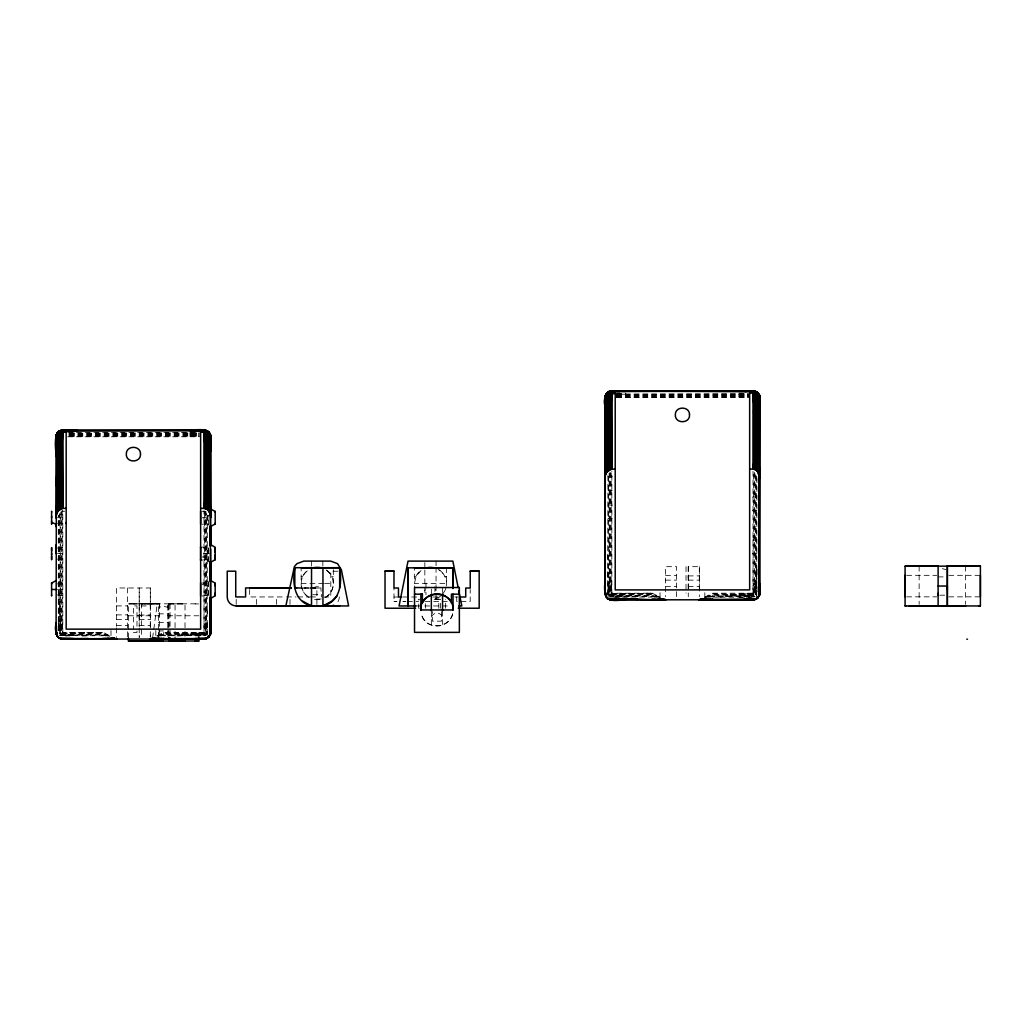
<?xml version="1.0" encoding="UTF-8"?>
<svg xmlns="http://www.w3.org/2000/svg" width="1032" height="1032" viewBox="0 0 1032 1032"><rect width="100%" height="100%" fill="white"/><g stroke="black" fill="none" stroke-linecap="round" stroke-linejoin="round"><path stroke-width="0.75" stroke-dasharray="5 3.75" d="M128.445 637.995L128.445 603.823L198.815 603.823M139.23 605.913L139.23 587.982L139.217 626.347L139.217 605.926L150.324 605.913L150.324 587.982L116.487 587.982L116.487 626.308M150.311 626.295L150.311 605.926M158.451 637.918L158.464 603.784L159.483 603.926L159.483 639.556M167.765 636.46L167.777 603.862L168.809 603.823L168.809 637.905L168.809 603.784L167.777 603.836L167.777 607.345L163.301 606.197L159.483 607.177L159.483 603.836L129.645 603.913M168.797 625.779L168.797 622.361L158.451 622.361M175.053 636.357L175.066 603.823M198.815 637.905L198.815 630.165M208.49 595.554L208.49 581.119M208.49 561.872L208.49 547.437M208.49 524.991L208.49 515.368M236.199 604.417L236.199 598.444M249.641 589.453L249.641 596.947L284.871 596.947M256.362 604.417L256.362 596.922M276.537 604.417L276.537 596.922M289.992 604.43L289.992 596.922M316.901 604.442L316.889 587.969L310.49 587.995M310.49 587.956L320.926 587.995L321.378 596.96M337.903 571.238L330.795 571.199L330.795 596.96L324.525 596.96M393.979 601.475L396.972 601.475L393.992 601.488L393.992 588.021M419.353 608.235L418.682 608.235L418.915 599.269M425.377 608.235L425.365 603.707M438.832 608.248L438.819 599.231L433.84 599.269M440.509 608.235L440.496 599.231L432.86 599.231M445.527 608.235L445.527 599.269M456.75 596.986L456.763 601.501L470.205 601.475L470.205 589.517M688.254 588.64L688.254 566.684L699.348 566.671L699.348 596.677M699.335 588.64L699.335 566.684M58.308 630.642L58.321 515.368M139.217 615.162L150.311 614.891L150.311 617.097M157.728 636.163L163.649 633.829L205.304 633.738L205.316 511.511M688.254 575.908L699.335 575.908M754.353 472.269L754.327 594.497L712.686 594.587L705.282 597.502M109.818 636.112L103.148 633.145L62.152 633.093L62.191 510.479M660.183 597.463L652.185 593.89L611.189 593.852L611.215 472.733M206.013 511.511L205.936 634.37L163.649 634.499L159.212 636.022M755.05 473.856L754.972 595.129L712.686 595.258L706.765 597.296M160.695 636.022L163.649 635.144L206.568 634.99L206.684 513.678M755.605 594.226L755.721 472.837M207.174 633.983L207.329 513.743M756.211 594.742L756.353 474.488M58.179 630.771L58.876 608.519M58.695 630.513L58.876 515.407M607.654 594.342L607.913 474.552M59.263 630.217L59.482 513.743M608.158 595.412L608.506 474.488M607.603 577.223L607.913 569.264M106.115 636.022L103.148 635.144L60.243 634.99L60.785 512.091M656.623 597.206L652.185 595.903L609.28 595.735L609.822 472.85M206.013 622.825L206.568 634.99L203.988 632.448L204.62 510.479M704.688 597.463L712.686 593.89L754.327 594.497L753.025 593.207L753.644 472.837M301.099 583.996A16.151 16.151 0 0 0 309.6 597.734C299.409 592.652 298.235 576.772 307.846 570.515M325.738 597.244C336.071 591.272 335.568 574.63 324.887 569.29M446.276 585.995C447.527 579.404 443.889 572.528 438.084 569.316M452.661 613.653A16.151 16.151 0 0 1 421.482 614.595C425.829 631.971 453.964 627.843 453.035 609.951M152.607 637.905L157.225 603.823M421.043 570.541L416.219 575.882L414.309 584.022A16.151 16.151 0 0 0 414.98 588.176M442.199 594.6L444.663 591.181M60.114 513.884L60.243 634.99L62.81 632.448L103.148 632.448L109.818 635.764M609.151 473.03L609.28 595.735L611.847 593.207L652.185 593.207L660.183 597.18M156.993 635.764L163.649 632.448L203.988 632.448L203.988 510.556M704.688 597.18L712.686 593.207L753.025 593.207L753.025 471.314M438.935 597.257L435.091 598.986A16.151 16.151 0 0 0 446.159 587.234M156.993 636.112L163.649 633.145L204.646 633.093L204.62 622.825M708.236 597.218L712.686 595.903L754.16 595.761M709.719 597.257L712.686 596.522L754.676 596.354L744.098 595.903M202.079 524.282L209.367 523.25M202.079 560.144L209.367 559.125M202.079 596.006L209.354 594.974M61.804 511.614L64.719 511.214M57.431 548.069L64.719 547.076M57.431 583.944L64.706 582.951M181.387 633.829L203.988 632.448M730.424 594.587L753.025 593.207M610.518 472.63L610.531 594.497L652.185 593.207L652.185 597.102L609.667 596.909M61.481 511.872L61.507 633.738L103.148 632.448L103.148 635.764L59.65 635.57L73.13 635.144M730.424 595.258L754.972 595.129L754.353 583.583M181.387 634.499L205.936 634.37L205.316 622.825M730.424 595.903L754.16 595.683M181.387 635.144L206.568 634.99M659.59 597.502L652.185 594.587L609.899 595.129L609.822 583.583M109.082 636.163L103.148 633.829L60.862 634.37L60.785 622.825M616.556 395.282L748.316 394.843M616.556 395.94L748.316 395.501M616.556 396.636L748.316 396.172M616.556 397.32L748.316 396.868M69.092 434.459L199.279 434.085M69.092 435.117L199.279 434.743M69.092 435.801L199.279 435.414M69.092 436.497L199.279 436.11M616.556 394.637L748.316 394.224M69.092 433.814L199.279 433.466M716.737 597.102L730.424 596.522M176.833 635.957L181.387 635.764M616.556 394.031L748.316 393.643M69.092 433.208L199.279 432.885M739.531 597.283L756.753 596.883L756.959 474.488M609.28 595.735L652.185 595.258L658.106 597.283M637.234 596.522L614.866 597.257M60.243 634.99L103.148 634.499L107.599 636.022M82.173 635.996L88.197 635.764M622.167 595.903L610.17 596.277L652.185 596.522L655.139 597.257M313.689 588.098L320.926 587.995M608.106 596.883L622.167 596.522M65.326 635.97L73.13 635.764M611.189 593.852L652.185 593.207M62.152 633.093L103.148 632.448M163.649 632.448L163.649 635.764L205.652 635.596M185.012 636.396L185.012 603.875L167.777 603.926M202.079 556.983L209.367 556.945M744.098 593.89L753.683 593.852L753.644 583.583M438.832 599.269L437.929 599.269M147.189 603.862L159.483 603.836L133.476 603.926M202.079 517.754L209.367 517.742M308.89 588.008L296.081 588.021L312.09 588.098M198.647 603.926L195.087 603.926M616.659 397.526L748.213 397.526M67.622 432.331L199.176 432.331M67.622 436.781L199.176 436.781M608.003 476.771L612.324 476.771M608.003 490.213L612.324 490.213M752.534 497.011L756.856 497.011M608.003 505.087L612.324 505.087M752.534 510.35L756.856 510.35M608.003 518.541L612.324 518.541M754.353 526.333L755.05 526.333M752.534 540.084L756.856 540.084M752.534 553.475L756.856 553.475M205.316 565.575L206.013 565.575M906.664 575.327L936.721 575.327M948.756 575.327L980.4 575.327M665.511 575.637L676.605 575.637M301.15 576.695L302.711 576.695M331.724 576.695L333.323 576.695M414.348 576.707L415.909 576.707M444.921 576.707L446.534 576.707M938.127 576.901L945.815 576.901M665.511 580.126L676.605 580.126M688.241 580.139L699.335 580.139M323.674 583.519L301.15 583.519L301.15 567.716M324.629 583.519L333.323 583.519L333.323 567.716M665.511 586.382L676.605 586.382M688.241 586.395L699.335 586.395M296.068 587.956L308.89 587.969M312.76 594.716L321.726 594.716M939.662 595.193L945.815 595.193M906.664 596.844L936.721 596.844M948.756 596.844L980.4 596.844M286.47 596.922L296.081 596.96M297.68 596.922L310.168 596.96M310.49 596.922L316.901 596.96M393.992 597.012L398.481 597.012M402.957 596.986L419.289 597.025M432.898 597.025L440.109 597.025M454.828 596.986L457.937 596.986M407.447 601.501L418.579 601.501M424.939 601.475L447.217 601.501M132.173 603.926L129.4 603.926M157.677 603.901L144.493 603.875M168.913 603.862L185.012 603.875M116.487 605.913L127.568 605.913M416.025 605.952L449.655 605.952M158.451 613.846L168.797 613.846M116.487 614.879L127.568 614.879M128.445 615.782L159.483 615.782M167.777 615.782L198.815 615.782M116.487 619.368L127.568 619.368M139.217 619.381L150.311 619.381M116.487 625.624L127.568 625.624M139.217 625.637L150.311 625.637M158.451 630.926L168.797 630.939M133.399 632.448L136.985 632.448L136.985 627.766M616.556 393.643L625.96 393.643M613.421 394.211L625.96 394.237M69.092 432.885L76.936 432.885M69.092 433.466L76.936 433.479M418.682 599.269L419.353 599.269M142.326 603.875L141.59 603.875L141.59 637.944M616.556 394.843L625.96 394.869M616.556 395.501L625.96 395.527M69.092 434.098L76.936 434.111M69.092 434.743L76.936 434.782M57.431 517.716L64.719 517.742M57.431 553.591L64.719 553.603M57.431 589.453L64.706 589.478M129.129 603.926L128.445 603.913M616.556 396.172L625.96 396.211M616.556 396.868L625.96 396.92M69.092 435.427L76.936 435.465M69.092 436.11L76.936 436.162M610.531 594.497L622.167 594.587M61.507 633.738L73.13 633.829M622.167 595.258L609.899 595.129L610.518 583.583L609.822 569.264M73.13 634.499L60.862 634.37L61.481 622.825L60.785 608.519M751.425 597.27L712.686 597.102L712.686 593.207M744.098 596.522L755.166 596.844M195.061 635.764L201.395 635.944M195.061 635.144L205.652 635.519M738.899 393.643L748.316 394.031M189.875 432.885L199.279 433.272M738.899 394.237L748.316 394.637M189.875 433.479L199.279 433.879M738.899 394.869L748.316 395.282M738.899 395.527L748.316 395.94M738.899 396.92L748.316 397.32M189.875 434.111L199.279 434.524M189.875 434.782L199.279 435.194M189.875 436.162L199.279 436.575M738.899 396.211L748.316 396.636M189.875 435.465L199.279 435.878M195.061 633.145L205.304 633.738M202.079 584.615L209.367 585.35M202.091 511.227L204.994 511.627M202.079 547.102L209.367 548.095M202.079 582.977L209.367 583.97M57.431 523.237L64.719 524.256M57.431 559.099L64.719 560.131M57.431 594.974L64.706 595.993M942.384 568.671L945.97 569.6M611.215 583.583L611.847 593.207L611.847 471.314M62.191 622.825L62.81 632.448L62.81 510.556M609.151 540.652L609.822 554.958M60.114 579.894L60.785 594.2M755.05 583.583L755.527 594.226M756.353 569.264L757.217 594.342M607.913 554.958L609.151 583.583L608.738 594.742L608.506 583.583M207.329 608.519L207.664 616.465M58.876 594.2L60.114 622.825L59.701 633.983L59.482 622.825M756.959 569.264L757.204 575.624M755.721 583.583L756.134 594.742M206.684 622.825L207.097 633.983M756.353 583.583L756.714 595.412M207.329 622.825L207.677 634.654M58.321 622.825L58.45 630.513M607.913 583.583L608.093 595.412M58.876 622.825L58.992 630.217M699.335 576.656L699.335 577.856M688.254 575.895L688.254 577.856M150.311 635.157L150.311 637.286M139.217 614.891L139.217 617.097M139.217 635.157L139.217 637.286M965.63 566.181L965.63 604.378M919.138 566.181L919.138 604.378M704.83 592.729L704.83 596.986M688.267 566.671L688.267 596.677M686.022 566.671L686.022 593.207M676.605 596.677L676.605 566.671L665.511 566.671L665.511 596.677M660.029 592.729L660.029 596.986M446.534 567.742L446.534 583.532L414.348 583.532L414.348 567.742M442.547 587.53L442.547 594.961M442.547 610.763L442.547 624.979M441.425 611.55L441.425 621.161L432.46 621.161L432.46 611.55M436.046 561.111L436.046 565.781M436.046 567.342L436.046 598.56M434.923 586.731L434.923 591.542M431.337 589.014L431.337 594.922M431.337 610.725L431.337 624.941M425.958 583.532L425.958 594.742M424.836 562.595L424.836 568.903M424.836 570.077L424.836 595.399M322.848 561.098L322.848 568.516M311.638 561.098L311.638 567.007M207.922 515.342L207.922 524.978M207.922 547.476L207.922 561.924M207.922 581.21L207.922 595.658M170.035 603.823L170.048 637.905M158.451 632.397L158.451 635.48M155.806 630.552L155.806 636.241M150.324 587.982L150.324 637.479M139.23 627.908L139.23 637.479M136.985 626.205L136.985 605.913L133.399 605.913L133.399 629.327M127.568 587.982L127.568 637.479M116.487 627.908L116.487 637.479M111.004 630.552L111.004 639.079M431.337 617.123A5.908 5.908 0 0 1 442.547 617.123M416.219 575.882A16.151 16.151 0 0 1 421.946 569.806M439.297 570.025A16.151 16.151 0 0 1 444.173 575.043M424.836 590.704A5.908 5.908 0 0 1 425.352 589.595M435.53 589.595A5.908 5.908 0 0 1 436.046 590.704M313.793 587.776A5.908 5.908 0 0 1 321.61 588.588M332.949 587.221A16.151 16.151 0 0 1 321.894 598.973L313.535 599.231A16.151 16.151 0 0 0 320.526 599.321M303.021 575.869A16.151 16.151 0 0 1 307.588 570.567M326.086 570.012A16.151 16.151 0 0 1 330.975 575.018M339.309 596.96A8.966 8.966 0 0 1 336.69 603.307M209.367 553.603L202.079 553.616L209.367 553.603M405.937 601.462L402.957 601.462L405.95 601.501"/><path stroke-width="1.5" d="M51.6 594.884L51.6 595.722L51.6 583.157L56.089 580.513M51.6 583.996L51.6 583.157M51.613 556.3C51.613 569.561 51.613 537.775 51.613 550.843M51.613 523.198L51.613 523.959L51.613 511.433L51.613 512.207M51.613 520.954L51.613 522.411L56.089 524.217M51.613 517.832L51.613 516.206M56.089 553.603L56.089 544.806M56.089 526.707L56.089 525.417M56.089 515.6L56.089 517.935M56.089 510.066L56.089 508.776M76.936 430.28L61.133 430.357L57.379 432.872L56.825 435.994L57.431 432.795L60.733 430.473L76.936 430.176L61.933 430.202L58.321 431.84L56.244 435.401L56.128 451.087L56.36 434.923L58.514 431.686L62.114 430.176L203.988 430.138L207.922 431.402L210.141 434.111L210.567 633.829L208.503 637.363L204.697 639.04L208.993 636.886L210.709 632.448L208.993 636.886L205.304 638.95L165.468 639.079M208.49 637.376L204.697 639.04L62.152 639.053L58.553 637.57L56.412 634.448L56.231 622.825M56.218 515.91L56.231 506.686L56.089 517.742L56.128 507.189L56.128 516.826M57.521 432.731L56.425 435.323L56.386 515.02L57.366 504.88L57.586 432.602M66.177 523.559L66.177 522.579M128.445 637.905L128.445 641.091L198.815 641.001M158.451 637.918L158.451 641.014L158.451 638.357M175.053 641.001L175.053 637.905M198.815 637.905L198.815 641.091L195.087 641.104M200.621 596.212L200.621 582.783M210.683 507.189L210.709 517.742C210.812 513.768 208.529 508.544 203.988 508.363L203.988 430.138L189.875 430.176L205.381 430.292L208.98 432.331L210.67 436.085L210.683 451.087M208.503 510.788L208.49 433.285L203.988 431.26L200.634 431.26M210.709 549.153L210.683 633.093L210.696 632.448M210.683 546.018L210.567 435.401L208.98 432.331L205.678 430.357L189.875 430.176C195.512 430.176 210.167 426.874 210.709 436.781L210.58 451.087M210.709 598.47L215.185 595.735L215.185 583.183L210.709 580.526M210.709 545.863L210.709 544.664L215.198 547.321L215.198 559.654L210.709 562.285M210.709 526.423L215.198 523.998L215.198 511.446L210.709 509.099M294.817 588.008L294.817 567.716L339.657 567.716L339.657 587.995M294.817 567.716C292.237 582.641 293.888 601.733 311.522 605.926L311.535 567.793M322.964 567.768L322.952 605.952L348.623 605.952L341.411 569.883L337.541 563.665L330.692 561.098L303.795 561.098L296.932 563.665L294.417 566.529L285.851 605.952L294.817 605.926M401.616 596.986L398.468 596.986L398.468 588.008L393.979 588.008L393.992 571.096L385.026 571.096L385.026 608.222L415.638 608.235M414.348 567.845L452.855 567.742L452.855 588.446L452.855 567.742L408.027 567.845L408.027 605.952L399.062 605.965L408.027 561.111L452.855 561.111L458.118 587.414M458.221 608.196L479.171 608.235L479.171 571.109L470.205 571.109L470.218 588.059L465.716 588.021L465.729 597.025L459.498 596.986M605.152 407.214C603.668 402.029 604.004 390.883 611.847 390.896L753.721 390.935L758.456 393.631L759.746 397.526L759.604 594.522L759.604 406.724C761.048 401.5 760.687 390.883 753.025 390.896L738.899 390.922M637.234 599.695C629.546 595.632 609.448 606.855 605.255 594.522L605.255 406.724C603.836 401.5 604.081 390.909 611.847 390.896L625.96 390.922L610.454 391.038L607.603 392.392L605.784 394.779L605.126 478.5L605.152 467.947L605.152 477.584M605.255 476.668L605.449 396.082L606.558 393.489L609.77 391.218L754.418 391.038L757.991 393.076L759.681 396.649L759.707 426.152M605.436 466.967L605.629 474.913L606.403 465.638L606.623 393.36M759.707 477.584L759.707 467.947L759.746 478.5L757.54 471.547L757.514 394.043L753.025 392.018L749.658 392.018M759.707 593.852L759.707 583.583L759.436 595.206L759.746 593.207M905.799 605.99L905.077 605.99L905.077 566.155L980.4 566.155L980.4 605.952L978.826 605.99M938.114 593.297L938.114 605.939L935.482 605.965M938.114 595.193L938.127 566.142L937.443 566.155M949.982 566.155L947.35 566.155L947.35 605.952L949.982 605.952M947.35 589.698L947.35 586.034L938.114 586.034M88.197 638.937L62.152 639.053L62.81 639.079C54.941 639.079 54.877 628.049 56.128 622.825C55.302 627.946 54.567 638.369 62.191 639.053M56.399 506.209L56.605 514.155L56.67 434.872L60.295 431.582L66.177 430.925M56.657 505.745L56.889 513.317L57.431 432.795M56.979 505.293L57.224 512.53L58.295 510.788L58.321 433.285L62.81 431.26L66.177 431.26M207.445 509.692L206.722 430.718L61.739 430.86L62.578 430.163L76.936 430.447M208 510.208L207.935 432.976L207.071 430.912M208.967 511.446L208.98 433.633C209.199 430.112 197.305 427.519 208.851 432.434C212.295 439.116 210.077 431.944 206.439 430.641M215.198 558.144L215.198 554.816M606.868 597.657L605.165 593.89L605.152 583.583C603.604 586.292 605.307 597.115 606.842 597.631M605.694 466.503L605.913 474.075L606.558 393.489M606.003 466.051L606.261 473.288L607.332 471.547L607.345 394.043L611.847 392.018L615.214 392.018M757.54 471.547L756.482 470.45L756.353 464.31L756.108 391.67L759.591 396.146L759.707 407.214M757.024 470.966L756.779 392.147L753.025 390.935L738.899 391.025M758.004 472.205L758.017 394.392L756.714 392.005L759.591 396.146L756.211 392.018L749.658 391.18M66.177 431.647L62.114 432.111L62.488 508.376L62.333 430.357L62.81 508.363L58.295 510.788M205.304 508.544L205.381 432.189L200.634 431.647M615.214 392.405L611.138 392.87L611.512 469.134L611.37 391.115L611.847 469.121L607.332 471.547M756.482 470.45L754.327 469.302L754.418 392.947L749.658 392.405M62.152 508.415L61.417 432.189L62.501 431.853M249.641 588.098L291.282 588.059L249.641 587.956M611.189 469.16L610.454 392.947L611.524 392.599M56.915 632.384L56.889 635.57L56.825 632.384M204.646 508.415L204.697 432.111L203.988 430.138L207.432 431.208L210.128 434.072L210.141 451.087L210.515 435.246M605.939 593.142L605.913 596.328L605.861 593.142M753.683 469.16L753.721 392.87L753.025 390.896L753.025 469.121L754.327 469.302M749.658 391.399C753.76 390.677 759.694 392.599 759.707 397.526L759.604 411.845L759.475 395.682M56.128 456.583C55.999 448.249 51.407 428.332 66.177 430.641M58.811 510.208L58.863 432.976L59.121 431.247L62.114 430.176M605.152 417.341L605.255 406.724M606.287 593.929L606.261 596.883L606.197 593.929M607.848 470.966L608.08 392.147M754.353 391.025L753.025 390.935L755.669 391.502L759.01 394.611L759.436 411.845L759.41 395.475L757.333 392.534L753.025 390.935L754.198 391.954L753.644 413.11M205.936 508.763L206.065 432.318C206.297 429.364 202.259 430.215 206.722 430.718M210.58 598.676L210.425 634.37L208.98 636.886M754.972 469.521L755.102 393.076L754.805 391.18L753.334 390.909M66.177 432.086L62.81 432.086L62.488 508.376M615.214 392.844L611.847 392.844L611.512 469.134M759.604 583.583L759.41 595.258L756.959 598.573L753.644 599.811L756.959 598.573L759.178 595.864L759.436 406.234M56.231 456.092L56.489 434.833L56.089 632.448L57.366 636.331L56.231 633.764M209.999 630.797L210.141 597.27M605.255 416.838L605.268 396.559L607.422 393.76M759.036 591.542L759.178 405.77C761.951 396.998 758.365 390.56 749.658 391.683M59.353 509.692L59.456 432.718L59.727 430.912L62.81 430.267L60.178 430.744L59.572 431.995L60.424 431.053L59.03 431.312L62.81 430.267L58.811 431.531L56.425 434.73L56.231 451.087M608.39 470.45L608.764 391.67L611.847 390.935L610.776 391.605L754.031 390.973M210.025 441.541L209.973 433.866L210.128 436.781L210.451 434.923M759.023 403.886L759.088 396.262M206.568 509.073L206.516 430.783M755.592 469.831L755.476 391.386M56.399 485.969L56.657 475.378M605.436 446.727L605.694 436.136M759.178 405.77C759.81 385.736 759.475 400.106 759.126 395.359M207.161 509.473L207.922 493.696L208.748 511.111L209.431 494.754M756.185 470.231L756.959 454.454L757.772 471.869L758.468 455.512M59.946 509.266L60.359 430.641M210.58 515.91L210.58 506.686L210.425 515.02L209.831 505.293L210.128 434.872C199.731 424.165 207.69 447.617 204.62 452.351M608.97 470.024L609.112 393.244C607.835 390.883 613.717 390.689 610.518 391.025L611.215 390.922M759.617 476.668L759.604 467.444L759.449 475.778L758.855 466.051L759.165 395.617L754.031 392.74M209.831 505.293L209.573 512.53L209.431 434.02L209.212 432.602L206.839 430.963M758.855 466.051L758.61 473.288L758.314 393.489M66.177 430.434C62.049 429.454 55.676 431.969 56.244 436.781M208.477 504.132L208.258 510.492L207.329 503.552M605.397 395.682L605.126 593.207L606.403 597.089L605.268 594.587M757.514 464.89L757.282 471.25L756.353 464.31M58.876 493.696L58.063 511.111L57.366 494.754M209.431 504.88L209.186 511.795L208.993 504.493M607.913 454.454L607.087 471.869L606.403 455.512M758.468 465.638L758.21 472.553L758.017 465.238M209.431 444.147L209.277 432.731M758.468 404.905L758.713 394.031L756.043 392.005M61.481 492.909L60.553 508.918L60.785 493.025M610.518 453.654L609.577 469.663L609.822 453.783M615.214 391.18C610.983 390.38 604.971 392.457 605.126 397.526L605.255 411.845M58.321 494.018L57.624 511.795L57.366 504.88M607.358 454.764L606.648 472.553L606.403 465.638M204.323 508.376L205.316 492.909M753.347 469.134L754.353 453.654M58.876 443.089L59.456 432.718L61.804 431.982L61.481 442.302M607.913 403.847L608.48 393.463L610.841 392.74L610.518 403.06M59.482 442.818L59.727 432.24M608.506 403.577L608.764 392.998M60.114 442.599L61.133 430.357M60.862 508.763L60.785 442.418L61.417 432.189L62.114 432.111M609.151 403.357L609.951 391.528L610.841 390.973L756.379 391.786M609.899 469.521L609.822 403.177L610.454 392.947L611.138 392.87M62.191 442.225L62.81 432.086M611.215 402.983L611.847 392.844M609.151 453.964L607.577 471.25L607.358 464.89M206.013 493.025L204.981 508.466L204.62 502.958L203.988 508.363L200.634 508.363M205.316 503.023L205.626 508.647L206.013 503.152L206.258 508.918L207.329 493.425M755.05 453.783L754.005 469.225L753.644 463.703L753.025 469.121L749.658 469.121M754.353 463.781L754.65 469.405L755.05 463.91L755.282 469.663L756.353 454.183M206.013 452.545L206.439 431.969M755.05 413.303L755.476 392.715M205.316 452.416L206.013 442.418L205.381 432.189L204.697 432.111M754.353 413.174L755.05 403.177L754.418 392.947L753.721 392.87M605.591 395.14L605.268 397.526M58.385 433.001L56.296 436.33M209.973 435.994C212.863 434.588 204.168 428.628 200.634 430.641M759.01 396.752L759.746 397.526L759.591 396.559L759.178 411.845L759.552 396.004L759.681 396.804M759.126 395.785L759.707 397.526L759.552 396.004M56.128 436.162L58.514 432.163M57.431 433.737L59.03 431.312M606.519 393.682L605.165 396.843L606.519 393.927L608.648 392.289L615.214 391.399M420.811 610.441C419.366 589.414 453.938 588.911 453.035 609.951L420.863 609.951L420.863 594.264L422.411 594.161L422.411 603.127M210.322 434.627L210.709 436.781L210.089 435.04M759.165 397.526L759.346 395.578M56.141 436.394L57.431 434.214M605.178 397.152L608.054 392.057L607.422 394.263M152.607 637.905L152.194 641.001L157.212 641.014M607.461 393.308L605.191 396.649M605.165 396.843L605.449 396.082L605.694 405.77M605.294 396.314C606.068 393.889 610.002 389.709 611.46 391.605M210.128 434.872L207.677 431.247M758.314 394.224L757.269 393.708L757.269 392.392M58.424 432.55L56.244 435.801M607.551 392.908L606.197 394.134L606.313 396.933M607.68 392.573L611.847 391.038M938.114 605.965L947.363 605.952L947.35 566.155M204.994 431.982L204.994 430.215M210.58 622.825L210.425 634.37L210.399 598.676M759.178 583.583L759.229 595.735L759.604 594.522L758.017 597.631L755.592 599.334L714.505 599.837L753.683 599.798L757.514 598.134M759.604 594.522L759.178 595.864M59.727 430.912L58.05 432.098L57.818 433.633L57.831 511.446M615.214 391.683L609.989 392.121L606.855 394.392L606.868 472.205M210.58 633.764L210.141 635.106M58.14 432.176L58.385 433.505M337.335 595.593L331.749 601.217L322.952 605.926C340.586 601.733 342.224 582.641 339.657 567.716L301.15 567.819M607.01 393.76L605.526 396.662L606.119 395.862M58.566 431.647L58.566 432.95L56.515 435.078M61.804 430.215L61.804 431.982M607.603 392.392L607.087 394.121L608.158 393.334M610.841 390.973L610.841 392.74M61.069 430.925L62.81 430.176L62.088 430.396M609.202 391.502L608.106 392.599L609.319 392.147M606.158 394.031L607.164 392.934M758.017 597.644L759.41 595.258L759.178 569.264M57.083 435.104L56.45 435.478M606.197 396.378L605.745 395.359M59.585 430.989L59.069 431.84L60.295 431.389M608.403 391.967L609.77 391.218M204.465 430.357L62.307 430.55M56.283 435.427L56.657 445.011M200.634 432.086L204.31 431.853M749.658 392.844L753.334 392.599M207.071 432.24L207.329 442.818M756.108 392.998L756.353 403.577M59.134 432.576L57.521 433.466M607.345 394.043L606.558 394.224M207.355 638.189L205.316 638.95L195.061 638.756L206.568 638.576L150.311 638.64M756.379 598.947L754.327 599.708L699.335 599.386M197.718 430.847L206.013 430.55M207.677 432.576L207.922 443.089M756.714 393.334L756.959 403.847M56.786 434.511L57.366 444.147M605.81 395.269L606.403 404.905M62.423 430.847L69.092 430.847M153.278 638.06L150.324 639.079L195.061 639.04M203.988 431.26C205.755 429.97 211.199 434.82 208.915 433.35M153.278 638.202L150.324 639.079L163.649 639.04L163.649 638.189M702.315 598.96L699.348 599.837L712.686 599.798L712.686 598.947M755.759 391.476L749.658 391.025M200.634 430.925L204.504 430.796M153.278 638.344L150.324 639.079L163.649 638.937M702.315 599.102L699.348 599.837L712.686 599.695M154.761 638.163L150.324 639.079L204.697 639.04L203.988 639.079M703.798 598.921L699.348 599.837L755.592 599.334L744.098 599.695M189.875 430.705L204.504 430.55M60.591 430.77L62.81 430.718M609.615 391.528L619.69 391.644M154.761 638.344L150.324 639.079L162.166 638.292M703.798 599.102L699.348 599.837L711.203 599.05M753.502 391.115L738.899 391.45M156.245 638.318L150.324 639.079L159.212 638.24M705.282 599.076L699.348 599.837L706.765 599.128M203.988 430.718L205.381 430.292M753.437 390.986L738.899 391.205M204.039 430.409L204.71 430.396M745.181 391.644C746.613 391.063 758.507 390.56 756.895 393.463M637.234 599.257L609.822 599.528L611.215 599.811M744.098 599.257L754.676 599.076M88.197 638.511L60.862 638.795L116.487 638.615M195.061 638.511L207.161 638.292M938.127 566.155L925.136 566.168L937.327 566.142M665.511 599.373L665.511 599.837C663.615 600.934 588.369 596.199 611.847 599.837L611.138 599.798L753.644 599.811L744.098 599.798M113.52 638.202L116.487 639.079L60.243 638.576L116.487 639.079L113.52 638.06M922.247 566.168L919.138 566.181L930.761 566.181M625.96 391.205L611.125 391.141M905.077 566.194L921.395 566.168M980.4 566.194L947.17 566.194L948.395 566.181M73.13 638.937L61.507 638.95L58.863 637.815M611.847 469.121L615.214 469.121M62.81 508.363L66.177 508.363M909.063 566.194L938.307 566.194M905.799 566.194L906.651 566.194M958.818 566.181L965.63 566.181L962.508 566.168M385.026 571.135L393.992 571.135M470.218 571.148L479.183 571.148M291.269 587.969L245.603 587.943L245.603 596.947L235.735 596.909L235.735 571.186L227.221 571.186L227.234 596.947A8.966 8.966 0 0 0 236.199 605.913L330.343 605.926M414.529 594.161L422.411 594.161M459.369 594.161L451.423 594.161L451.423 603.127M236.186 605.874L339.657 605.926M905.077 605.952L965.63 605.965L958.818 605.977M416.025 605.952L408.027 605.952L408.027 567.742M909.063 605.99L942.384 605.965M947.17 605.977L980.4 605.952M152.439 641.014L141.59 641.04L157.677 641.066M174.15 641.053L185.012 641.04L174.15 641.014M128.445 641.001L163.301 641.014M168.913 641.066L174.924 641.001M189.875 430.447L204.375 430.847M61.675 430.292L62.81 430.292M458.827 605.977L461.833 605.965L458.724 590.51M622.167 599.798L609.28 599.334L665.511 599.837L662.557 598.96M73.13 639.04L60.733 638.756M51.6 589.466L56.089 589.517M609.899 599.553L622.167 599.695L610.531 599.708L607.9 598.573M103.148 638.937L116.487 639.079L113.52 638.344M610.17 599.076L622.167 599.257M59.65 638.292L73.13 638.511M625.96 391.45L611.37 391.115M76.936 430.705L62.758 430.409M652.185 599.515L665.511 599.837L662.557 599.102M966.791 639.169L967.487 639.208M653.669 599.05L665.511 599.837L662.557 599.231M104.632 638.292L116.487 639.079L112.036 638.163M658.106 599.128L665.511 599.837L652.185 599.798L652.185 598.947M107.599 638.24L116.487 639.079L112.036 638.344M659.59 599.076L665.511 599.837L661.073 599.102M110.553 638.318L116.487 639.079M753.747 391.141L753.412 391.605M208.49 433.285L208.232 431.647M759.049 395.269L758.855 405.331M210.025 434.511L209.831 444.573M207.006 431.247L207.729 431.84M302.724 601.205L311.522 605.939M207.871 432.705L207.78 431.312M756.856 392.998L757.914 393.669M207.819 432.253L209.277 433.466M210.644 436.046L210.051 434.24M757.952 394.108L758.791 394.908L758.675 394.134M609.396 392.715L609.822 403.177M60.359 431.969L60.785 442.418M756.753 596.883L757.772 597.889M207.729 636.138L208.748 637.131M756.25 391.747L756.766 392.599M210.051 435.504L210.141 508.918M210.051 434.02L209.677 433.272M210.089 434.601L210.515 435.22M758.159 393.347L758.404 394.972M209.522 433.053L209.728 433.737M209.122 432.602L209.367 433.737M210.515 436.33L210.58 508.518M759.346 395.462L759.578 396.314M609.822 463.91L610.209 469.405L610.518 463.781L610.531 469.302M60.785 503.152L61.185 508.647L61.481 503.023L61.507 508.544M753.025 392.844L753.644 402.983M203.988 432.086L204.62 442.225M605.126 593.207L605.165 593.89M56.089 632.448L56.128 633.145M58.321 504.132L58.553 510.492L59.482 503.552L59.65 509.473M605.707 395.617L606.003 405.331M56.67 434.872L56.979 444.573M755.721 464.077L755.888 470.024M206.684 503.332L206.864 509.266M608.506 464.31L608.674 470.231M609.151 464.077L609.28 469.831M60.114 503.332L60.243 509.073M210.141 608.519L210.206 634.99L210.141 622.825M215.198 547.528L215.198 550.262M215.198 556.919L215.198 559.873M215.185 583.183L215.185 585.944M215.185 595.735L215.185 592.987M200.634 511.266L200.634 524.256M200.634 547.798L200.621 546.908L200.621 560.35L200.621 559.447M51.613 553.578L51.613 554.79M980.4 575.327L980.4 596.844M905.077 575.327L905.077 596.844M749.658 390.896L749.658 589.891L615.214 589.891L615.214 390.896M453.035 594.161L453.035 609.951M442.547 594.961L442.547 610.789M431.337 594.922L431.337 610.776M215.198 511.446L215.198 512.285M215.198 523.159L215.198 523.998M215.198 549.153L215.198 552.365M210.58 526.217L210.58 545.541M210.58 561.64L210.58 580.964M210.399 445.489L210.399 508.518M210.399 526.217L210.399 545.541M210.399 561.64L210.399 580.964M210.141 526.591L210.141 545.863M210.141 561.924L210.141 581.21M200.634 430.138L200.634 629.133L66.177 629.133L66.177 430.138M170.048 637.905L170.048 641.001M103.148 638.189L103.148 639.079M422.72 602.301A16.151 16.151 0 0 1 450.674 601.462M425.79 568.064A16.151 16.151 0 0 1 434.15 567.819M312.593 568.052A16.151 16.151 0 0 1 320.939 567.793M333.775 605.203A8.966 8.966 0 0 1 330.343 605.887M168.797 637.905L168.797 641.001L168.809 637.905M57.263 633.171L57.224 636.138L57.173 633.171M140.494 453.977C141.087 463.239 125.711 463.239 126.317 453.977C126.162 445.166 140.649 445.166 140.494 453.977M689.518 414.735C690.124 423.997 674.747 423.997 675.341 414.735C675.186 405.924 689.673 405.924 689.518 414.735M605.784 394.959L605.487 395.824L605.784 394.959M753.721 599.798L753.025 599.837L753.683 599.798M919.925 605.965L919.138 605.965L922.247 605.977L919.925 605.965M459.356 587.53L414.529 587.53L414.529 632.371L459.369 632.371L459.356 587.53"/></g></svg>
